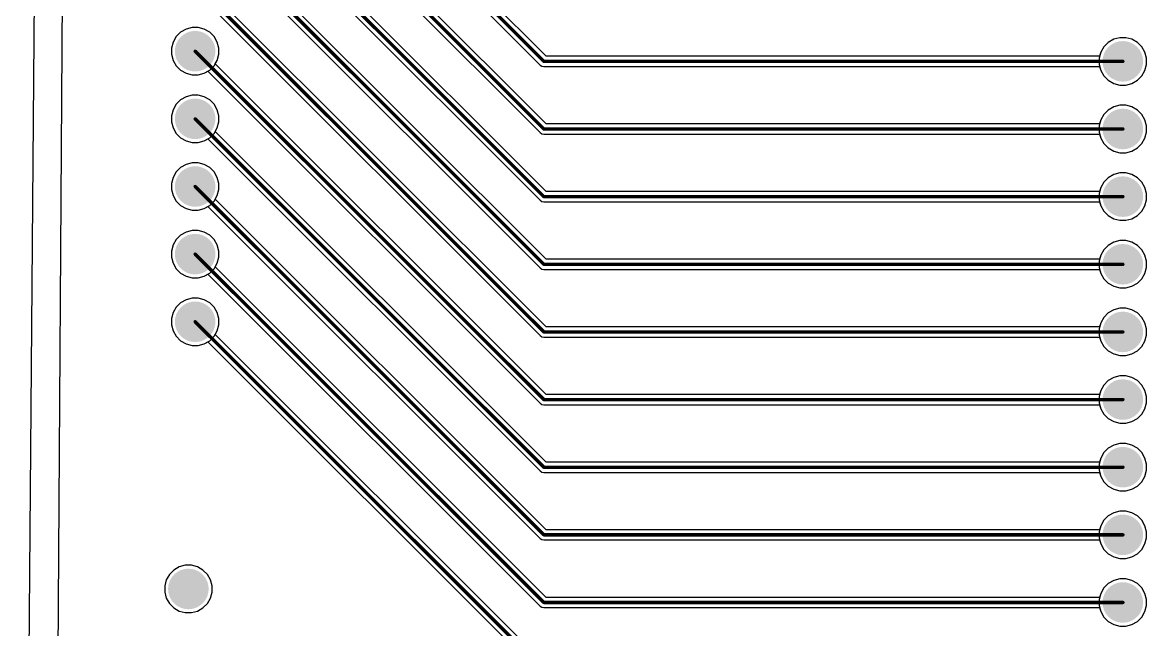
# Model space of a CAD drawing. Header units: inches. Extents: x 1.4 to 5.1, y 1.5 to 4.59.
# Drawn here: x 1.4 to 3.06, y 2.735 to 3.633 of the extents above; entities that cross this region are included whole.
import ezdxf

# ---------------------------------------------------------------- set-up
doc = ezdxf.new("R2010")
doc.units = ezdxf.units.IN
doc.header["$MEASUREMENT"] = 0
for name, color, linetype in [('Bottom Layer', 5, 'Continuous'), ('Multi-Layer', 9, 'Continuous'), ('Pad Holes', 156, 'Continuous'), ('Top Layer', 1, 'Continuous')]:
    doc.layers.add(name, color=color, linetype=linetype)

# ---------------------------------------------------------------- blocks, each defined once
blk = doc.blocks.new('USBC___________7')
at = {"layer": 'Bottom Layer'}
h = blk.add_hatch(color=5, dxfattribs=at)
edge = h.paths.add_edge_path()
edge.add_arc((0, 0), 0.03, 0, 360)
h = blk.add_hatch(color=5, dxfattribs=at)
edge = h.paths.add_edge_path()
edge.add_arc((0, -0.1), 0.03, 0, 360)
h = blk.add_hatch(color=5, dxfattribs=at)
edge = h.paths.add_edge_path()
edge.add_arc((0, -0.2), 0.03, 0, 360)
h = blk.add_hatch(color=5, dxfattribs=at)
edge = h.paths.add_edge_path()
edge.add_arc((0, -0.3), 0.03, 0, 360)
h = blk.add_hatch(color=5, dxfattribs=at)
edge = h.paths.add_edge_path()
edge.add_arc((0, -0.4), 0.03, 0, 360)
h = blk.add_hatch(color=5, dxfattribs=at)
edge = h.paths.add_edge_path()
edge.add_arc((0, -0.5), 0.03, 0, 360)
h = blk.add_hatch(color=5, dxfattribs=at)
edge = h.paths.add_edge_path()
edge.add_arc((0, -0.6), 0.03, 0, 360)
h = blk.add_hatch(color=5, dxfattribs=at)
edge = h.paths.add_edge_path()
edge.add_arc((0, -0.7), 0.03, 0, 360)
at = {"layer": 'Multi-Layer'}
h = blk.add_hatch(color=9, dxfattribs=at)
edge = h.paths.add_edge_path()
edge.add_arc((0, 0), 0.03, 0, 360)
h = blk.add_hatch(color=9, dxfattribs=at)
edge = h.paths.add_edge_path()
edge.add_arc((0, -0.1), 0.03, 0, 360)
h = blk.add_hatch(color=9, dxfattribs=at)
edge = h.paths.add_edge_path()
edge.add_arc((0, -0.2), 0.03, 0, 360)
h = blk.add_hatch(color=9, dxfattribs=at)
edge = h.paths.add_edge_path()
edge.add_arc((0, -0.3), 0.03, 0, 360)
h = blk.add_hatch(color=9, dxfattribs=at)
edge = h.paths.add_edge_path()
edge.add_arc((0, -0.4), 0.03, 0, 360)
h = blk.add_hatch(color=9, dxfattribs=at)
edge = h.paths.add_edge_path()
edge.add_arc((0, -0.5), 0.03, 0, 360)
h = blk.add_hatch(color=9, dxfattribs=at)
edge = h.paths.add_edge_path()
edge.add_arc((0, -0.6), 0.03, 0, 360)
h = blk.add_hatch(color=9, dxfattribs=at)
edge = h.paths.add_edge_path()
edge.add_arc((0, -0.7), 0.03, 0, 360)
at = {"layer": 'Pad Holes'}
h = blk.add_hatch(color=7, dxfattribs=at)
edge = h.paths.add_edge_path()
edge.add_arc((0, 0), 0.015, 0, 360)
h = blk.add_hatch(color=7, dxfattribs=at)
edge = h.paths.add_edge_path()
edge.add_arc((0, -0.1), 0.015, 0, 360)
h = blk.add_hatch(color=7, dxfattribs=at)
edge = h.paths.add_edge_path()
edge.add_arc((0, -0.2), 0.015, 0, 360)
h = blk.add_hatch(color=7, dxfattribs=at)
edge = h.paths.add_edge_path()
edge.add_arc((0, -0.3), 0.015, 0, 360)
h = blk.add_hatch(color=7, dxfattribs=at)
edge = h.paths.add_edge_path()
edge.add_arc((0, -0.4), 0.015, 0, 360)
h = blk.add_hatch(color=7, dxfattribs=at)
edge = h.paths.add_edge_path()
edge.add_arc((0, -0.5), 0.015, 0, 360)
h = blk.add_hatch(color=7, dxfattribs=at)
edge = h.paths.add_edge_path()
edge.add_arc((0, -0.6), 0.015, 0, 360)
h = blk.add_hatch(color=7, dxfattribs=at)
edge = h.paths.add_edge_path()
edge.add_arc((0, -0.7), 0.015, 0, 360)
at = {"layer": 'Top Layer'}
h = blk.add_hatch(color=1, dxfattribs=at)
edge = h.paths.add_edge_path()
edge.add_arc((0, 0), 0.03, 0, 360)
h = blk.add_hatch(color=1, dxfattribs=at)
edge = h.paths.add_edge_path()
edge.add_arc((0, -0.1), 0.03, 0, 360)
h = blk.add_hatch(color=1, dxfattribs=at)
edge = h.paths.add_edge_path()
edge.add_arc((0, -0.2), 0.03, 0, 360)
h = blk.add_hatch(color=1, dxfattribs=at)
edge = h.paths.add_edge_path()
edge.add_arc((0, -0.3), 0.03, 0, 360)
h = blk.add_hatch(color=1, dxfattribs=at)
edge = h.paths.add_edge_path()
edge.add_arc((0, -0.4), 0.03, 0, 360)
h = blk.add_hatch(color=1, dxfattribs=at)
edge = h.paths.add_edge_path()
edge.add_arc((0, -0.5), 0.03, 0, 360)
h = blk.add_hatch(color=1, dxfattribs=at)
edge = h.paths.add_edge_path()
edge.add_arc((0, -0.6), 0.03, 0, 360)
h = blk.add_hatch(color=1, dxfattribs=at)
edge = h.paths.add_edge_path()
edge.add_arc((0, -0.7), 0.03, 0, 360)
blk = doc.blocks.new('L____B________9')
at = {"layer": 'Bottom Layer'}
h = blk.add_hatch(color=5, dxfattribs=at)
edge = h.paths.add_edge_path()
edge.add_arc((0, 0), 0.03, 0, 360)
h = blk.add_hatch(color=5, dxfattribs=at)
edge = h.paths.add_edge_path()
edge.add_arc((0, -0.1), 0.03, 0, 360)
h = blk.add_hatch(color=5, dxfattribs=at)
edge = h.paths.add_edge_path()
edge.add_arc((0, -0.2), 0.03, 0, 360)
h = blk.add_hatch(color=5, dxfattribs=at)
edge = h.paths.add_edge_path()
edge.add_arc((0, -0.3), 0.03, 0, 360)
h = blk.add_hatch(color=5, dxfattribs=at)
edge = h.paths.add_edge_path()
edge.add_arc((0, -0.4), 0.03, 0, 360)
h = blk.add_hatch(color=5, dxfattribs=at)
edge = h.paths.add_edge_path()
edge.add_arc((0, -0.5), 0.03, 0, 360)
h = blk.add_hatch(color=5, dxfattribs=at)
edge = h.paths.add_edge_path()
edge.add_arc((0, -0.6), 0.03, 0, 360)
h = blk.add_hatch(color=5, dxfattribs=at)
edge = h.paths.add_edge_path()
edge.add_arc((0, -0.7), 0.03, 0, 360)
h = blk.add_hatch(color=5, dxfattribs=at)
edge = h.paths.add_edge_path()
edge.add_arc((0, -0.8), 0.03, 0, 360)
h = blk.add_hatch(color=5, dxfattribs=at)
edge = h.paths.add_edge_path()
edge.add_arc((0, -0.9), 0.03, 0, 360)
h = blk.add_hatch(color=5, dxfattribs=at)
edge = h.paths.add_edge_path()
edge.add_arc((0, -1), 0.03, 0, 360)
h = blk.add_hatch(color=5, dxfattribs=at)
edge = h.paths.add_edge_path()
edge.add_arc((0, -1.1), 0.03, 0, 360)
h = blk.add_hatch(color=5, dxfattribs=at)
edge = h.paths.add_edge_path()
edge.add_arc((0, -1.2), 0.03, 0, 360)
at = {"layer": 'Multi-Layer'}
h = blk.add_hatch(color=9, dxfattribs=at)
edge = h.paths.add_edge_path()
edge.add_arc((0, 0), 0.03, 0, 360)
h = blk.add_hatch(color=9, dxfattribs=at)
edge = h.paths.add_edge_path()
edge.add_arc((0, -0.1), 0.03, 0, 360)
h = blk.add_hatch(color=9, dxfattribs=at)
edge = h.paths.add_edge_path()
edge.add_arc((0, -0.2), 0.03, 0, 360)
h = blk.add_hatch(color=9, dxfattribs=at)
edge = h.paths.add_edge_path()
edge.add_arc((0, -0.3), 0.03, 0, 360)
h = blk.add_hatch(color=9, dxfattribs=at)
edge = h.paths.add_edge_path()
edge.add_arc((0, -0.4), 0.03, 0, 360)
h = blk.add_hatch(color=9, dxfattribs=at)
edge = h.paths.add_edge_path()
edge.add_arc((0, -0.5), 0.03, 0, 360)
h = blk.add_hatch(color=9, dxfattribs=at)
edge = h.paths.add_edge_path()
edge.add_arc((0, -0.6), 0.03, 0, 360)
h = blk.add_hatch(color=9, dxfattribs=at)
edge = h.paths.add_edge_path()
edge.add_arc((0, -0.7), 0.03, 0, 360)
h = blk.add_hatch(color=9, dxfattribs=at)
edge = h.paths.add_edge_path()
edge.add_arc((0, -0.8), 0.03, 0, 360)
h = blk.add_hatch(color=9, dxfattribs=at)
edge = h.paths.add_edge_path()
edge.add_arc((0, -0.9), 0.03, 0, 360)
h = blk.add_hatch(color=9, dxfattribs=at)
edge = h.paths.add_edge_path()
edge.add_arc((0, -1), 0.03, 0, 360)
h = blk.add_hatch(color=9, dxfattribs=at)
edge = h.paths.add_edge_path()
edge.add_arc((0, -1.1), 0.03, 0, 360)
h = blk.add_hatch(color=9, dxfattribs=at)
edge = h.paths.add_edge_path()
edge.add_arc((0, -1.2), 0.03, 0, 360)
at = {"layer": 'Pad Holes'}
h = blk.add_hatch(color=7, dxfattribs=at)
edge = h.paths.add_edge_path()
edge.add_arc((0, 0), 0.015, 0, 360)
h = blk.add_hatch(color=7, dxfattribs=at)
edge = h.paths.add_edge_path()
edge.add_arc((0, -0.1), 0.015, 0, 360)
h = blk.add_hatch(color=7, dxfattribs=at)
edge = h.paths.add_edge_path()
edge.add_arc((0, -0.2), 0.015, 0, 360)
h = blk.add_hatch(color=7, dxfattribs=at)
edge = h.paths.add_edge_path()
edge.add_arc((0, -0.3), 0.015, 0, 360)
h = blk.add_hatch(color=7, dxfattribs=at)
edge = h.paths.add_edge_path()
edge.add_arc((0, -0.4), 0.015, 0, 360)
h = blk.add_hatch(color=7, dxfattribs=at)
edge = h.paths.add_edge_path()
edge.add_arc((0, -0.5), 0.015, 0, 360)
h = blk.add_hatch(color=7, dxfattribs=at)
edge = h.paths.add_edge_path()
edge.add_arc((0, -0.6), 0.015, 0, 360)
h = blk.add_hatch(color=7, dxfattribs=at)
edge = h.paths.add_edge_path()
edge.add_arc((0, -0.7), 0.015, 0, 360)
h = blk.add_hatch(color=7, dxfattribs=at)
edge = h.paths.add_edge_path()
edge.add_arc((0, -0.8), 0.015, 0, 360)
h = blk.add_hatch(color=7, dxfattribs=at)
edge = h.paths.add_edge_path()
edge.add_arc((0, -0.9), 0.015, 0, 360)
h = blk.add_hatch(color=7, dxfattribs=at)
edge = h.paths.add_edge_path()
edge.add_arc((0, -1), 0.015, 0, 360)
h = blk.add_hatch(color=7, dxfattribs=at)
edge = h.paths.add_edge_path()
edge.add_arc((0, -1.1), 0.015, 0, 360)
h = blk.add_hatch(color=7, dxfattribs=at)
edge = h.paths.add_edge_path()
edge.add_arc((0, -1.2), 0.015, 0, 360)
at = {"layer": 'Top Layer'}
h = blk.add_hatch(color=1, dxfattribs=at)
edge = h.paths.add_edge_path()
edge.add_arc((0, 0), 0.03, 0, 360)
h = blk.add_hatch(color=1, dxfattribs=at)
edge = h.paths.add_edge_path()
edge.add_arc((0, -0.1), 0.03, 0, 360)
h = blk.add_hatch(color=1, dxfattribs=at)
edge = h.paths.add_edge_path()
edge.add_arc((0, -0.2), 0.03, 0, 360)
h = blk.add_hatch(color=1, dxfattribs=at)
edge = h.paths.add_edge_path()
edge.add_arc((0, -0.3), 0.03, 0, 360)
h = blk.add_hatch(color=1, dxfattribs=at)
edge = h.paths.add_edge_path()
edge.add_arc((0, -0.4), 0.03, 0, 360)
h = blk.add_hatch(color=1, dxfattribs=at)
edge = h.paths.add_edge_path()
edge.add_arc((0, -0.5), 0.03, 0, 360)
h = blk.add_hatch(color=1, dxfattribs=at)
edge = h.paths.add_edge_path()
edge.add_arc((0, -0.6), 0.03, 0, 360)
h = blk.add_hatch(color=1, dxfattribs=at)
edge = h.paths.add_edge_path()
edge.add_arc((0, -0.7), 0.03, 0, 360)
h = blk.add_hatch(color=1, dxfattribs=at)
edge = h.paths.add_edge_path()
edge.add_arc((0, -0.8), 0.03, 0, 360)
h = blk.add_hatch(color=1, dxfattribs=at)
edge = h.paths.add_edge_path()
edge.add_arc((0, -0.9), 0.03, 0, 360)
h = blk.add_hatch(color=1, dxfattribs=at)
edge = h.paths.add_edge_path()
edge.add_arc((0, -1), 0.03, 0, 360)
h = blk.add_hatch(color=1, dxfattribs=at)
edge = h.paths.add_edge_path()
edge.add_arc((0, -1.1), 0.03, 0, 360)
h = blk.add_hatch(color=1, dxfattribs=at)
edge = h.paths.add_edge_path()
edge.add_arc((0, -1.2), 0.03, 0, 360)
blk = doc.blocks.new('ESP32_10')
at = {"layer": 'Bottom Layer'}
h = blk.add_hatch(color=5, dxfattribs=at)
edge = h.paths.add_edge_path()
edge.add_arc((-0.9, -0.4), 0.03, 0, 360)
h = blk.add_hatch(color=5, dxfattribs=at)
edge = h.paths.add_edge_path()
edge.add_arc((-0.9, -0.5), 0.03, 0, 360)
h = blk.add_hatch(color=5, dxfattribs=at)
edge = h.paths.add_edge_path()
edge.add_arc((-0.9, -0.6), 0.03, 0, 360)
h = blk.add_hatch(color=5, dxfattribs=at)
edge = h.paths.add_edge_path()
edge.add_arc((-0.9, -0.7), 0.03, 0, 360)
h = blk.add_hatch(color=5, dxfattribs=at)
edge = h.paths.add_edge_path()
edge.add_arc((-0.9, -0.8), 0.03, 0, 360)
h = blk.add_hatch(color=5, dxfattribs=at)
edge = h.paths.add_edge_path()
edge.add_arc((-0.9, -0.9), 0.03, 0, 360)
h = blk.add_hatch(color=5, dxfattribs=at)
edge = h.paths.add_edge_path()
edge.add_arc((-0.9, -1), 0.03, 0, 360)
h = blk.add_hatch(color=5, dxfattribs=at)
edge = h.paths.add_edge_path()
edge.add_arc((-0.9, -1.1), 0.03, 0, 360)
h = blk.add_hatch(color=5, dxfattribs=at)
edge = h.paths.add_edge_path()
edge.add_arc((-0.9, -1.2), 0.03, 0, 360)
at = {"layer": 'Multi-Layer'}
h = blk.add_hatch(color=9, dxfattribs=at)
edge = h.paths.add_edge_path()
edge.add_arc((-0.9, -0.4), 0.03, 0, 360)
h = blk.add_hatch(color=9, dxfattribs=at)
edge = h.paths.add_edge_path()
edge.add_arc((-0.9, -0.5), 0.03, 0, 360)
h = blk.add_hatch(color=9, dxfattribs=at)
edge = h.paths.add_edge_path()
edge.add_arc((-0.9, -0.6), 0.03, 0, 360)
h = blk.add_hatch(color=9, dxfattribs=at)
edge = h.paths.add_edge_path()
edge.add_arc((-0.9, -0.7), 0.03, 0, 360)
h = blk.add_hatch(color=9, dxfattribs=at)
edge = h.paths.add_edge_path()
edge.add_arc((-0.9, -0.8), 0.03, 0, 360)
h = blk.add_hatch(color=9, dxfattribs=at)
edge = h.paths.add_edge_path()
edge.add_arc((-0.9, -0.9), 0.03, 0, 360)
h = blk.add_hatch(color=9, dxfattribs=at)
edge = h.paths.add_edge_path()
edge.add_arc((-0.9, -1), 0.03, 0, 360)
h = blk.add_hatch(color=9, dxfattribs=at)
edge = h.paths.add_edge_path()
edge.add_arc((-0.9, -1.1), 0.03, 0, 360)
h = blk.add_hatch(color=9, dxfattribs=at)
edge = h.paths.add_edge_path()
edge.add_arc((-0.9, -1.2), 0.03, 0, 360)
at = {"layer": 'Pad Holes'}
h = blk.add_hatch(color=7, dxfattribs=at)
edge = h.paths.add_edge_path()
edge.add_arc((-0.9, -0.4), 0.015, 0, 360)
h = blk.add_hatch(color=7, dxfattribs=at)
edge = h.paths.add_edge_path()
edge.add_arc((-0.9, -0.5), 0.015, 0, 360)
h = blk.add_hatch(color=7, dxfattribs=at)
edge = h.paths.add_edge_path()
edge.add_arc((-0.9, -0.6), 0.015, 0, 360)
h = blk.add_hatch(color=7, dxfattribs=at)
edge = h.paths.add_edge_path()
edge.add_arc((-0.9, -0.7), 0.015, 0, 360)
h = blk.add_hatch(color=7, dxfattribs=at)
edge = h.paths.add_edge_path()
edge.add_arc((-0.9, -0.8), 0.015, 0, 360)
h = blk.add_hatch(color=7, dxfattribs=at)
edge = h.paths.add_edge_path()
edge.add_arc((-0.9, -0.9), 0.015, 0, 360)
h = blk.add_hatch(color=7, dxfattribs=at)
edge = h.paths.add_edge_path()
edge.add_arc((-0.9, -1), 0.015, 0, 360)
h = blk.add_hatch(color=7, dxfattribs=at)
edge = h.paths.add_edge_path()
edge.add_arc((-0.9, -1.1), 0.015, 0, 360)
h = blk.add_hatch(color=7, dxfattribs=at)
edge = h.paths.add_edge_path()
edge.add_arc((-0.9, -1.2), 0.015, 0, 360)
at = {"layer": 'Top Layer'}
h = blk.add_hatch(color=1, dxfattribs=at)
edge = h.paths.add_edge_path()
edge.add_arc((-0.9, -0.4), 0.03, 0, 360)
h = blk.add_hatch(color=1, dxfattribs=at)
edge = h.paths.add_edge_path()
edge.add_arc((-0.9, -0.5), 0.03, 0, 360)
h = blk.add_hatch(color=1, dxfattribs=at)
edge = h.paths.add_edge_path()
edge.add_arc((-0.9, -0.6), 0.03, 0, 360)
h = blk.add_hatch(color=1, dxfattribs=at)
edge = h.paths.add_edge_path()
edge.add_arc((-0.9, -0.7), 0.03, 0, 360)
h = blk.add_hatch(color=1, dxfattribs=at)
edge = h.paths.add_edge_path()
edge.add_arc((-0.9, -0.8), 0.03, 0, 360)
h = blk.add_hatch(color=1, dxfattribs=at)
edge = h.paths.add_edge_path()
edge.add_arc((-0.9, -0.9), 0.03, 0, 360)
h = blk.add_hatch(color=1, dxfattribs=at)
edge = h.paths.add_edge_path()
edge.add_arc((-0.9, -1), 0.03, 0, 360)
h = blk.add_hatch(color=1, dxfattribs=at)
edge = h.paths.add_edge_path()
edge.add_arc((-0.9, -1.1), 0.03, 0, 360)
h = blk.add_hatch(color=1, dxfattribs=at)
edge = h.paths.add_edge_path()
edge.add_arc((-0.9, -1.2), 0.03, 0, 360)

msp = doc.modelspace()

# ---------------------------------------------------------------- linework, layer by layer
at = {"layer": 'Bottom Layer'}
for p, q in [((1.4, 1.505), (1.425, 4.59)), ((1.6415, 3.6226), (1.6335, 3.618)), ((1.6504, 3.625), (1.6415, 3.6226)), ((1.6596, 3.625), (1.6504, 3.625)), ((1.6685, 3.6226), (1.6596, 3.625)), ((1.6765, 3.618), (1.6685, 3.6226)), ((1.6224, 3.6035), (1.62, 3.5946)), ((1.627, 3.6115), (1.6224, 3.6035)), ((1.6335, 3.618), (1.627, 3.6115)), ((1.683, 3.6115), (1.6765, 3.618)), ((1.6876, 3.6035), (1.683, 3.6115)), ((1.69, 3.5946), (1.6876, 3.6035)), ((3.0035, 3.603), (2.997, 3.5965)), ((3.0115, 3.6076), (3.0035, 3.603)), ((3.0204, 3.61), (3.0115, 3.6076)), ((3.0296, 3.61), (3.0204, 3.61)), ((3.0385, 3.6076), (3.0296, 3.61)), ((3.0465, 3.603), (3.0385, 3.6076)), ((3.053, 3.5965), (3.0465, 3.603)), ((1.62, 3.5946), (1.62, 3.5854)), ((1.69, 3.5854), (1.69, 3.5946)), ((2.9924, 3.5885), (2.99, 3.5796)), ((2.997, 3.5965), (2.9924, 3.5885)), ((3.0576, 3.5885), (3.053, 3.5965)), ((3.06, 3.5796), (3.0576, 3.5885)), ((1.62, 3.5854), (1.6224, 3.5765)), ((1.6224, 3.5765), (1.627, 3.5685)), ((1.683, 3.5685), (1.6876, 3.5765)), ((1.6876, 3.5765), (1.69, 3.5854)), ((2.99, 3.5796), (2.99, 3.5704)), ((2.99, 3.5704), (2.9924, 3.5615)), ((3.0576, 3.5615), (3.06, 3.5704)), ((3.06, 3.5704), (3.06, 3.5796)), ((1.627, 3.5685), (1.6335, 3.562)), ((1.6335, 3.562), (1.6415, 3.5574)), ((1.6415, 3.5574), (1.6504, 3.555)), ((1.6504, 3.555), (1.6596, 3.555)), ((1.6596, 3.555), (1.6685, 3.5574)), ((1.6685, 3.5574), (1.6765, 3.562)), ((1.6765, 3.562), (1.683, 3.5685)), ((2.9924, 3.5615), (2.997, 3.5535)), ((2.997, 3.5535), (3.0035, 3.547)), ((3.0465, 3.547), (3.053, 3.5535)), ((3.053, 3.5535), (3.0576, 3.5615)), ((3.0035, 3.547), (3.0115, 3.5424)), ((3.0115, 3.5424), (3.0204, 3.54)), ((3.0204, 3.54), (3.0296, 3.54)), ((3.0296, 3.54), (3.0385, 3.5424)), ((3.0385, 3.5424), (3.0465, 3.547)), ((1.6415, 3.5226), (1.6335, 3.518)), ((1.6504, 3.525), (1.6415, 3.5226)), ((1.6596, 3.525), (1.6504, 3.525)), ((1.6685, 3.5226), (1.6596, 3.525)), ((1.6765, 3.518), (1.6685, 3.5226)), ((1.6224, 3.5035), (1.62, 3.4946)), ((1.627, 3.5115), (1.6224, 3.5035)), ((1.6335, 3.518), (1.627, 3.5115)), ((1.683, 3.5115), (1.6765, 3.518)), ((1.6876, 3.5035), (1.683, 3.5115)), ((1.69, 3.4946), (1.6876, 3.5035)), ((3.0035, 3.503), (2.997, 3.4965)), ((3.0115, 3.5076), (3.0035, 3.503)), ((3.0204, 3.51), (3.0115, 3.5076)), ((3.0296, 3.51), (3.0204, 3.51)), ((3.0385, 3.5076), (3.0296, 3.51)), ((3.0465, 3.503), (3.0385, 3.5076)), ((3.053, 3.4965), (3.0465, 3.503)), ((1.62, 3.4946), (1.62, 3.4854)), ((1.69, 3.4854), (1.69, 3.4946)), ((2.9924, 3.4885), (2.99, 3.4796)), ((2.997, 3.4965), (2.9924, 3.4885)), ((3.0576, 3.4885), (3.053, 3.4965)), ((3.06, 3.4796), (3.0576, 3.4885)), ((1.62, 3.4854), (1.6224, 3.4765)), ((1.6224, 3.4765), (1.627, 3.4685)), ((1.683, 3.4685), (1.6876, 3.4765)), ((1.6876, 3.4765), (1.69, 3.4854)), ((2.99, 3.4796), (2.99, 3.4704)), ((2.99, 3.4704), (2.9924, 3.4615)), ((3.0576, 3.4615), (3.06, 3.4704)), ((3.06, 3.4704), (3.06, 3.4796)), ((1.627, 3.4685), (1.6335, 3.462)), ((1.6335, 3.462), (1.6415, 3.4574)), ((1.6415, 3.4574), (1.6504, 3.455)), ((1.6504, 3.455), (1.6596, 3.455)), ((1.6596, 3.455), (1.6685, 3.4574)), ((1.6685, 3.4574), (1.6765, 3.462)), ((1.6765, 3.462), (1.683, 3.4685)), ((2.9924, 3.4615), (2.997, 3.4535)), ((2.997, 3.4535), (3.0035, 3.447)), ((3.0465, 3.447), (3.053, 3.4535)), ((3.053, 3.4535), (3.0576, 3.4615)), ((3.0035, 3.447), (3.0115, 3.4424)), ((3.0115, 3.4424), (3.0204, 3.44)), ((3.0204, 3.44), (3.0296, 3.44)), ((3.0296, 3.44), (3.0385, 3.4424)), ((3.0385, 3.4424), (3.0465, 3.447)), ((1.6415, 3.4226), (1.6335, 3.418)), ((1.6504, 3.425), (1.6415, 3.4226)), ((1.6596, 3.425), (1.6504, 3.425)), ((1.6685, 3.4226), (1.6596, 3.425)), ((1.6765, 3.418), (1.6685, 3.4226)), ((1.6224, 3.4035), (1.62, 3.3946)), ((1.627, 3.4115), (1.6224, 3.4035)), ((1.6335, 3.418), (1.627, 3.4115)), ((1.683, 3.4115), (1.6765, 3.418)), ((1.6876, 3.4035), (1.683, 3.4115)), ((1.69, 3.3946), (1.6876, 3.4035)), ((3.0035, 3.403), (2.997, 3.3965)), ((3.0115, 3.4076), (3.0035, 3.403)), ((3.0204, 3.41), (3.0115, 3.4076)), ((3.0296, 3.41), (3.0204, 3.41)), ((3.0385, 3.4076), (3.0296, 3.41)), ((3.0465, 3.403), (3.0385, 3.4076)), ((3.053, 3.3965), (3.0465, 3.403)), ((1.62, 3.3946), (1.62, 3.3854)), ((1.69, 3.3854), (1.69, 3.3946)), ((2.9924, 3.3885), (2.99, 3.3796)), ((2.997, 3.3965), (2.9924, 3.3885)), ((3.0576, 3.3885), (3.053, 3.3965)), ((3.06, 3.3796), (3.0576, 3.3885)), ((1.62, 3.3854), (1.6224, 3.3765)), ((1.6224, 3.3765), (1.627, 3.3685)), ((1.683, 3.3685), (1.6876, 3.3765)), ((1.6876, 3.3765), (1.69, 3.3854)), ((2.99, 3.3796), (2.99, 3.3704)), ((2.99, 3.3704), (2.9924, 3.3615)), ((3.0576, 3.3615), (3.06, 3.3704)), ((3.06, 3.3704), (3.06, 3.3796)), ((1.627, 3.3685), (1.6335, 3.362)), ((1.6335, 3.362), (1.6415, 3.3574)), ((1.6415, 3.3574), (1.6504, 3.355)), ((1.6504, 3.355), (1.6596, 3.355)), ((1.6596, 3.355), (1.6685, 3.3574)), ((1.6685, 3.3574), (1.6765, 3.362)), ((1.6765, 3.362), (1.683, 3.3685)), ((2.9924, 3.3615), (2.997, 3.3535)), ((2.997, 3.3535), (3.0035, 3.347)), ((3.0465, 3.347), (3.053, 3.3535)), ((3.053, 3.3535), (3.0576, 3.3615)), ((3.0035, 3.347), (3.0115, 3.3424)), ((3.0115, 3.3424), (3.0204, 3.34)), ((3.0204, 3.34), (3.0296, 3.34)), ((3.0296, 3.34), (3.0385, 3.3424)), ((3.0385, 3.3424), (3.0465, 3.347)), ((1.6415, 3.3226), (1.6335, 3.318)), ((1.6504, 3.325), (1.6415, 3.3226)), ((1.6596, 3.325), (1.6504, 3.325)), ((1.6685, 3.3226), (1.6596, 3.325)), ((1.6765, 3.318), (1.6685, 3.3226)), ((1.6224, 3.3035), (1.62, 3.2946)), ((1.627, 3.3115), (1.6224, 3.3035)), ((1.6335, 3.318), (1.627, 3.3115)), ((1.683, 3.3115), (1.6765, 3.318)), ((1.6876, 3.3035), (1.683, 3.3115)), ((1.69, 3.2946), (1.6876, 3.3035)), ((3.0115, 3.3076), (3.0035, 3.303)), ((3.0204, 3.31), (3.0115, 3.3076)), ((3.0296, 3.31), (3.0204, 3.31)), ((3.0385, 3.3076), (3.0296, 3.31)), ((3.0465, 3.303), (3.0385, 3.3076)), ((1.62, 3.2946), (1.62, 3.2854)), ((1.69, 3.2854), (1.69, 3.2946)), ((2.9924, 3.2885), (2.99, 3.2796)), ((2.997, 3.2965), (2.9924, 3.2885)), ((3.0035, 3.303), (2.997, 3.2965)), ((3.053, 3.2965), (3.0465, 3.303)), ((3.0576, 3.2885), (3.053, 3.2965)), ((3.06, 3.2796), (3.0576, 3.2885)), ((1.62, 3.2854), (1.6224, 3.2765)), ((1.6224, 3.2765), (1.627, 3.2685)), ((1.683, 3.2685), (1.6876, 3.2765)), ((1.6876, 3.2765), (1.69, 3.2854)), ((2.99, 3.2796), (2.99, 3.2704)), ((2.99, 3.2704), (2.9924, 3.2615)), ((3.0576, 3.2615), (3.06, 3.2704)), ((3.06, 3.2704), (3.06, 3.2796)), ((1.627, 3.2685), (1.6335, 3.262)), ((1.6335, 3.262), (1.6415, 3.2574)), ((1.6415, 3.2574), (1.6504, 3.255)), ((1.6504, 3.255), (1.6596, 3.255)), ((1.6596, 3.255), (1.6685, 3.2574)), ((1.6685, 3.2574), (1.6765, 3.262)), ((1.6765, 3.262), (1.683, 3.2685)), ((2.9924, 3.2615), (2.997, 3.2535)), ((3.053, 3.2535), (3.0576, 3.2615)), ((2.997, 3.2535), (3.0035, 3.247)), ((3.0035, 3.247), (3.0115, 3.2424)), ((3.0115, 3.2424), (3.0204, 3.24)), ((3.0204, 3.24), (3.0296, 3.24)), ((3.0296, 3.24), (3.0385, 3.2424)), ((3.0385, 3.2424), (3.0465, 3.247)), ((3.0465, 3.247), (3.053, 3.2535)), ((1.6415, 3.2226), (1.6335, 3.218)), ((1.6504, 3.225), (1.6415, 3.2226)), ((1.6596, 3.225), (1.6504, 3.225)), ((1.6685, 3.2226), (1.6596, 3.225)), ((1.6765, 3.218), (1.6685, 3.2226)), ((1.627, 3.2115), (1.6224, 3.2035)), ((1.6335, 3.218), (1.627, 3.2115)), ((1.683, 3.2115), (1.6765, 3.218)), ((1.6876, 3.2035), (1.683, 3.2115)), ((3.0115, 3.2076), (3.0035, 3.203)), ((3.0204, 3.21), (3.0115, 3.2076)), ((3.0296, 3.21), (3.0204, 3.21)), ((3.0385, 3.2076), (3.0296, 3.21)), ((3.0465, 3.203), (3.0385, 3.2076)), ((1.6224, 3.2035), (1.62, 3.1946)), ((1.62, 3.1946), (1.62, 3.1854)), ((1.69, 3.1946), (1.6876, 3.2035)), ((1.69, 3.1854), (1.69, 3.1946)), ((2.9924, 3.1885), (2.99, 3.1796)), ((2.997, 3.1965), (2.9924, 3.1885)), ((3.0035, 3.203), (2.997, 3.1965)), ((3.053, 3.1965), (3.0465, 3.203)), ((3.0576, 3.1885), (3.053, 3.1965)), ((3.06, 3.1796), (3.0576, 3.1885)), ((1.62, 3.1854), (1.6224, 3.1765)), ((1.6224, 3.1765), (1.627, 3.1685)), ((1.683, 3.1685), (1.6876, 3.1765)), ((1.6876, 3.1765), (1.69, 3.1854)), ((2.99, 3.1796), (2.99, 3.1704)), ((3.06, 3.1704), (3.06, 3.1796)), ((1.627, 3.1685), (1.6335, 3.162)), ((1.6335, 3.162), (1.6415, 3.1574)), ((1.6415, 3.1574), (1.6504, 3.155)), ((1.6504, 3.155), (1.6596, 3.155)), ((1.6596, 3.155), (1.6685, 3.1574)), ((1.6685, 3.1574), (1.6765, 3.162)), ((1.6765, 3.162), (1.683, 3.1685)), ((2.99, 3.1704), (2.9924, 3.1615)), ((2.9924, 3.1615), (2.997, 3.1535)), ((3.053, 3.1535), (3.0576, 3.1615)), ((3.0576, 3.1615), (3.06, 3.1704)), ((2.997, 3.1535), (3.0035, 3.147)), ((3.0035, 3.147), (3.0115, 3.1424)), ((3.0115, 3.1424), (3.0204, 3.14)), ((3.0204, 3.14), (3.0296, 3.14)), ((3.0296, 3.14), (3.0385, 3.1424)), ((3.0385, 3.1424), (3.0465, 3.147)), ((3.0465, 3.147), (3.053, 3.1535)), ((3.0115, 3.1076), (3.0035, 3.103)), ((3.0204, 3.11), (3.0115, 3.1076)), ((3.0296, 3.11), (3.0204, 3.11)), ((3.0385, 3.1076), (3.0296, 3.11)), ((3.0465, 3.103), (3.0385, 3.1076)), ((2.9924, 3.0885), (2.99, 3.0796)), ((2.997, 3.0965), (2.9924, 3.0885)), ((3.0035, 3.103), (2.997, 3.0965)), ((3.053, 3.0965), (3.0465, 3.103)), ((3.0576, 3.0885), (3.053, 3.0965)), ((3.06, 3.0796), (3.0576, 3.0885)), ((2.99, 3.0796), (2.99, 3.0704)), ((3.06, 3.0704), (3.06, 3.0796)), ((2.99, 3.0704), (2.9924, 3.0615)), ((2.9924, 3.0615), (2.997, 3.0535)), ((3.053, 3.0535), (3.0576, 3.0615)), ((3.0576, 3.0615), (3.06, 3.0704)), ((2.997, 3.0535), (3.0035, 3.047)), ((3.0035, 3.047), (3.0115, 3.0424)), ((3.0115, 3.0424), (3.0204, 3.04)), ((3.0204, 3.04), (3.0296, 3.04)), ((3.0296, 3.04), (3.0385, 3.0424)), ((3.0385, 3.0424), (3.0465, 3.047)), ((3.0465, 3.047), (3.053, 3.0535)), ((3.0115, 3.0076), (3.0035, 3.003)), ((3.0204, 3.01), (3.0115, 3.0076)), ((3.0296, 3.01), (3.0204, 3.01)), ((3.0385, 3.0076), (3.0296, 3.01)), ((3.0465, 3.003), (3.0385, 3.0076)), ((2.9924, 2.9885), (2.99, 2.9796)), ((2.997, 2.9965), (2.9924, 2.9885)), ((3.0035, 3.003), (2.997, 2.9965)), ((3.053, 2.9965), (3.0465, 3.003)), ((3.0576, 2.9885), (3.053, 2.9965)), ((3.06, 2.9796), (3.0576, 2.9885)), ((2.99, 2.9796), (2.99, 2.9704)), ((3.06, 2.9704), (3.06, 2.9796)), ((2.99, 2.9704), (2.9924, 2.9615)), ((2.9924, 2.9615), (2.997, 2.9535)), ((3.053, 2.9535), (3.0576, 2.9615)), ((3.0576, 2.9615), (3.06, 2.9704)), ((2.997, 2.9535), (3.0035, 2.947)), ((3.0035, 2.947), (3.0115, 2.9424)), ((3.0115, 2.9424), (3.0204, 2.94)), ((3.0204, 2.94), (3.0296, 2.94)), ((3.0296, 2.94), (3.0385, 2.9424)), ((3.0385, 2.9424), (3.0465, 2.947)), ((3.0465, 2.947), (3.053, 2.9535)), ((3.0115, 2.9076), (3.0035, 2.903)), ((3.0204, 2.91), (3.0115, 2.9076)), ((3.0296, 2.91), (3.0204, 2.91)), ((3.0385, 2.9076), (3.0296, 2.91)), ((3.0465, 2.903), (3.0385, 2.9076)), ((2.9924, 2.8885), (2.99, 2.8796)), ((2.997, 2.8965), (2.9924, 2.8885)), ((3.0035, 2.903), (2.997, 2.8965)), ((3.053, 2.8965), (3.0465, 2.903)), ((3.0576, 2.8885), (3.053, 2.8965)), ((3.06, 2.8796), (3.0576, 2.8885)), ((2.99, 2.8796), (2.99, 2.8704)), ((3.06, 2.8704), (3.06, 2.8796)), ((2.99, 2.8704), (2.9924, 2.8615)), ((2.9924, 2.8615), (2.997, 2.8535)), ((3.053, 2.8535), (3.0576, 2.8615)), ((3.0576, 2.8615), (3.06, 2.8704)), ((2.997, 2.8535), (3.0035, 2.847)), ((3.0035, 2.847), (3.0115, 2.8424)), ((3.0115, 2.8424), (3.0204, 2.84)), ((3.0204, 2.84), (3.0296, 2.84)), ((3.0296, 2.84), (3.0385, 2.8424)), ((3.0385, 2.8424), (3.0465, 2.847)), ((3.0465, 2.847), (3.053, 2.8535)), ((1.6235, 2.823), (1.617, 2.8165)), ((1.6315, 2.8276), (1.6235, 2.823)), ((1.6404, 2.83), (1.6315, 2.8276)), ((1.6496, 2.83), (1.6404, 2.83)), ((1.6585, 2.8276), (1.6496, 2.83)), ((1.6665, 2.823), (1.6585, 2.8276)), ((1.673, 2.8165), (1.6665, 2.823)), ((1.6124, 2.8085), (1.61, 2.7996)), ((1.617, 2.8165), (1.6124, 2.8085)), ((1.6776, 2.8085), (1.673, 2.8165)), ((1.68, 2.7996), (1.6776, 2.8085)), ((3.0115, 2.8076), (3.0035, 2.803)), ((3.0204, 2.81), (3.0115, 2.8076)), ((3.0296, 2.81), (3.0204, 2.81)), ((3.0385, 2.8076), (3.0296, 2.81)), ((3.0465, 2.803), (3.0385, 2.8076)), ((1.61, 2.7996), (1.61, 2.7904)), ((1.61, 2.7904), (1.6124, 2.7815)), ((1.6776, 2.7815), (1.68, 2.7904)), ((1.68, 2.7904), (1.68, 2.7996)), ((2.997, 2.7965), (2.9924, 2.7885)), ((3.0035, 2.803), (2.997, 2.7965)), ((3.053, 2.7965), (3.0465, 2.803)), ((3.0576, 2.7885), (3.053, 2.7965)), ((1.6124, 2.7815), (1.617, 2.7735)), ((1.617, 2.7735), (1.6235, 2.767)), ((1.6665, 2.767), (1.673, 2.7735)), ((1.673, 2.7735), (1.6776, 2.7815)), ((2.9924, 2.7885), (2.99, 2.7796)), ((2.99, 2.7796), (2.99, 2.7704)), ((3.06, 2.7796), (3.0576, 2.7885)), ((3.06, 2.7704), (3.06, 2.7796)), ((1.6235, 2.767), (1.6315, 2.7624)), ((1.6315, 2.7624), (1.6404, 2.76)), ((1.6404, 2.76), (1.6496, 2.76)), ((1.6496, 2.76), (1.6585, 2.7624)), ((1.6585, 2.7624), (1.6665, 2.767)), ((2.99, 2.7704), (2.9924, 2.7615)), ((2.9924, 2.7615), (2.997, 2.7535)), ((3.053, 2.7535), (3.0576, 2.7615)), ((3.0576, 2.7615), (3.06, 2.7704)), ((2.997, 2.7535), (3.0035, 2.747)), ((3.0035, 2.747), (3.0115, 2.7424)), ((3.0115, 2.7424), (3.0204, 2.74)), ((3.0204, 2.74), (3.0296, 2.74)), ((3.0296, 2.74), (3.0385, 2.7424)), ((3.0385, 2.7424), (3.0465, 2.747)), ((3.0465, 2.747), (3.053, 2.7535))]:
    msp.add_line(p, q, dxfattribs=at)
at = {"layer": 'Top Layer'}
for p, q in [((1.445, 1.5385), (1.465, 4.555)), ((2.1732, 3.5826), (1.6846, 4.0712)), ((1.6738, 4.0604), (2.1646, 3.5696)), ((2.1732, 3.4826), (1.6846, 3.9712)), ((1.6738, 3.9604), (2.1646, 3.4696)), ((2.1732, 3.3826), (1.6846, 3.8712)), ((1.6738, 3.8604), (2.1646, 3.3696)), ((2.1732, 3.2826), (1.6846, 3.7712)), ((1.6738, 3.7604), (2.1646, 3.2696)), ((2.1732, 3.1826), (1.6846, 3.6712)), ((1.6738, 3.6604), (2.1646, 3.1696)), ((1.6415, 3.6226), (1.6335, 3.618)), ((1.6504, 3.625), (1.6415, 3.6226)), ((1.6596, 3.625), (1.6504, 3.625)), ((1.6685, 3.6226), (1.6596, 3.625)), ((1.6765, 3.618), (1.6685, 3.6226)), ((1.6224, 3.6035), (1.62, 3.5946)), ((1.627, 3.6115), (1.6224, 3.6035)), ((1.6335, 3.618), (1.627, 3.6115)), ((1.683, 3.6115), (1.6765, 3.618)), ((1.6876, 3.6035), (1.683, 3.6115)), ((1.69, 3.5946), (1.6876, 3.6035)), ((3.0035, 3.603), (2.997, 3.5965)), ((3.0115, 3.6076), (3.0035, 3.603)), ((3.0204, 3.61), (3.0115, 3.6076)), ((3.0296, 3.61), (3.0204, 3.61)), ((3.0385, 3.6076), (3.0296, 3.61)), ((3.0465, 3.603), (3.0385, 3.6076)), ((3.053, 3.5965), (3.0465, 3.603)), ((1.62, 3.5946), (1.62, 3.5854)), ((1.69, 3.5854), (1.69, 3.5946)), ((2.9924, 3.5885), (2.9908, 3.5826)), ((2.997, 3.5965), (2.9924, 3.5885)), ((3.0576, 3.5885), (3.053, 3.5965)), ((3.06, 3.5796), (3.0576, 3.5885)), ((1.62, 3.5854), (1.6224, 3.5765)), ((1.6224, 3.5765), (1.627, 3.5685)), ((1.6846, 3.5712), (1.6876, 3.5765)), ((2.1732, 3.0826), (1.6846, 3.5712)), ((1.6876, 3.5765), (1.69, 3.5854)), ((2.1646, 3.5696), (2.1671, 3.5679)), ((2.9908, 3.5826), (2.1732, 3.5826)), ((3.0576, 3.5615), (3.06, 3.5704)), ((3.06, 3.5704), (3.06, 3.5796)), ((1.627, 3.5685), (1.6335, 3.562)), ((1.6335, 3.562), (1.6415, 3.5574)), ((1.6415, 3.5574), (1.6504, 3.555)), ((1.6504, 3.555), (1.6596, 3.555)), ((1.6596, 3.555), (1.6685, 3.5574)), ((1.6685, 3.5574), (1.6738, 3.5604)), ((1.6738, 3.5604), (2.1646, 3.0696)), ((2.1671, 3.5679), (2.17, 3.5674)), ((2.17, 3.5674), (2.9908, 3.5674)), ((2.9908, 3.5674), (2.9924, 3.5615)), ((2.9924, 3.5615), (2.997, 3.5535)), ((2.997, 3.5535), (3.0035, 3.547)), ((3.0465, 3.547), (3.053, 3.5535)), ((3.053, 3.5535), (3.0576, 3.5615)), ((3.0035, 3.547), (3.0115, 3.5424)), ((3.0115, 3.5424), (3.0204, 3.54)), ((3.0204, 3.54), (3.0296, 3.54)), ((3.0296, 3.54), (3.0385, 3.5424)), ((3.0385, 3.5424), (3.0465, 3.547)), ((1.6415, 3.5226), (1.6335, 3.518)), ((1.6504, 3.525), (1.6415, 3.5226)), ((1.6596, 3.525), (1.6504, 3.525)), ((1.6685, 3.5226), (1.6596, 3.525)), ((1.6765, 3.518), (1.6685, 3.5226)), ((1.6224, 3.5035), (1.62, 3.4946)), ((1.627, 3.5115), (1.6224, 3.5035)), ((1.6335, 3.518), (1.627, 3.5115)), ((1.683, 3.5115), (1.6765, 3.518)), ((1.6876, 3.5035), (1.683, 3.5115)), ((1.69, 3.4946), (1.6876, 3.5035)), ((3.0035, 3.503), (2.997, 3.4965)), ((3.0115, 3.5076), (3.0035, 3.503)), ((3.0204, 3.51), (3.0115, 3.5076)), ((3.0296, 3.51), (3.0204, 3.51)), ((3.0385, 3.5076), (3.0296, 3.51)), ((3.0465, 3.503), (3.0385, 3.5076)), ((3.053, 3.4965), (3.0465, 3.503)), ((1.62, 3.4946), (1.62, 3.4854)), ((1.69, 3.4854), (1.69, 3.4946)), ((2.9924, 3.4885), (2.9908, 3.4826)), ((2.997, 3.4965), (2.9924, 3.4885)), ((3.0576, 3.4885), (3.053, 3.4965)), ((3.06, 3.4796), (3.0576, 3.4885)), ((1.62, 3.4854), (1.6224, 3.4765)), ((1.6224, 3.4765), (1.627, 3.4685)), ((1.6846, 3.4712), (1.6876, 3.4765)), ((2.1732, 2.9826), (1.6846, 3.4712)), ((1.6876, 3.4765), (1.69, 3.4854)), ((2.1646, 3.4696), (2.1671, 3.4679)), ((2.9908, 3.4826), (2.1732, 3.4826)), ((3.0576, 3.4615), (3.06, 3.4704)), ((3.06, 3.4704), (3.06, 3.4796)), ((1.627, 3.4685), (1.6335, 3.462)), ((1.6335, 3.462), (1.6415, 3.4574)), ((1.6415, 3.4574), (1.6504, 3.455)), ((1.6504, 3.455), (1.6596, 3.455)), ((1.6596, 3.455), (1.6685, 3.4574)), ((1.6685, 3.4574), (1.6738, 3.4604)), ((1.6738, 3.4604), (2.1646, 2.9696)), ((2.1671, 3.4679), (2.17, 3.4674)), ((2.17, 3.4674), (2.9908, 3.4674)), ((2.9908, 3.4674), (2.9924, 3.4615)), ((2.9924, 3.4615), (2.997, 3.4535)), ((2.997, 3.4535), (3.0035, 3.447)), ((3.0465, 3.447), (3.053, 3.4535)), ((3.053, 3.4535), (3.0576, 3.4615)), ((3.0035, 3.447), (3.0115, 3.4424)), ((3.0115, 3.4424), (3.0204, 3.44)), ((3.0204, 3.44), (3.0296, 3.44)), ((3.0296, 3.44), (3.0385, 3.4424)), ((3.0385, 3.4424), (3.0465, 3.447)), ((1.6415, 3.4226), (1.6335, 3.418)), ((1.6504, 3.425), (1.6415, 3.4226)), ((1.6596, 3.425), (1.6504, 3.425)), ((1.6685, 3.4226), (1.6596, 3.425)), ((1.6765, 3.418), (1.6685, 3.4226)), ((1.6224, 3.4035), (1.62, 3.3946)), ((1.627, 3.4115), (1.6224, 3.4035)), ((1.6335, 3.418), (1.627, 3.4115)), ((1.683, 3.4115), (1.6765, 3.418)), ((1.6876, 3.4035), (1.683, 3.4115)), ((1.69, 3.3946), (1.6876, 3.4035)), ((3.0035, 3.403), (2.997, 3.3965)), ((3.0115, 3.4076), (3.0035, 3.403)), ((3.0204, 3.41), (3.0115, 3.4076)), ((3.0296, 3.41), (3.0204, 3.41)), ((3.0385, 3.4076), (3.0296, 3.41)), ((3.0465, 3.403), (3.0385, 3.4076)), ((3.053, 3.3965), (3.0465, 3.403)), ((1.62, 3.3946), (1.62, 3.3854)), ((1.69, 3.3854), (1.69, 3.3946)), ((2.9924, 3.3885), (2.9908, 3.3826)), ((2.997, 3.3965), (2.9924, 3.3885)), ((3.0576, 3.3885), (3.053, 3.3965)), ((3.06, 3.3796), (3.0576, 3.3885)), ((1.62, 3.3854), (1.6224, 3.3765)), ((1.6224, 3.3765), (1.627, 3.3685)), ((1.6846, 3.3712), (1.6876, 3.3765)), ((2.1732, 2.8826), (1.6846, 3.3712)), ((1.6876, 3.3765), (1.69, 3.3854)), ((2.9908, 3.3826), (2.1732, 3.3826)), ((3.0576, 3.3615), (3.06, 3.3704)), ((3.06, 3.3704), (3.06, 3.3796)), ((1.627, 3.3685), (1.6335, 3.362)), ((1.6335, 3.362), (1.6415, 3.3574)), ((1.6415, 3.3574), (1.6504, 3.355)), ((1.6504, 3.355), (1.6596, 3.355)), ((1.6596, 3.355), (1.6685, 3.3574)), ((1.6685, 3.3574), (1.6738, 3.3604)), ((1.6738, 3.3604), (2.1646, 2.8696)), ((2.1646, 3.3696), (2.1671, 3.3679)), ((2.1671, 3.3679), (2.17, 3.3674)), ((2.17, 3.3674), (2.9908, 3.3674)), ((2.9908, 3.3674), (2.9924, 3.3615)), ((2.9924, 3.3615), (2.997, 3.3535)), ((2.997, 3.3535), (3.0035, 3.347)), ((3.0465, 3.347), (3.053, 3.3535)), ((3.053, 3.3535), (3.0576, 3.3615)), ((3.0035, 3.347), (3.0115, 3.3424)), ((3.0115, 3.3424), (3.0204, 3.34)), ((3.0204, 3.34), (3.0296, 3.34)), ((3.0296, 3.34), (3.0385, 3.3424)), ((3.0385, 3.3424), (3.0465, 3.347)), ((1.6415, 3.3226), (1.6335, 3.318)), ((1.6504, 3.325), (1.6415, 3.3226)), ((1.6596, 3.325), (1.6504, 3.325)), ((1.6685, 3.3226), (1.6596, 3.325)), ((1.6765, 3.318), (1.6685, 3.3226)), ((1.6224, 3.3035), (1.62, 3.2946)), ((1.627, 3.3115), (1.6224, 3.3035)), ((1.6335, 3.318), (1.627, 3.3115)), ((1.683, 3.3115), (1.6765, 3.318)), ((1.6876, 3.3035), (1.683, 3.3115)), ((1.69, 3.2946), (1.6876, 3.3035)), ((3.0115, 3.3076), (3.0035, 3.303)), ((3.0204, 3.31), (3.0115, 3.3076)), ((3.0296, 3.31), (3.0204, 3.31)), ((3.0385, 3.3076), (3.0296, 3.31)), ((3.0465, 3.303), (3.0385, 3.3076)), ((1.62, 3.2946), (1.62, 3.2854)), ((1.69, 3.2854), (1.69, 3.2946)), ((2.9924, 3.2885), (2.9908, 3.2826)), ((2.997, 3.2965), (2.9924, 3.2885)), ((3.0035, 3.303), (2.997, 3.2965)), ((3.053, 3.2965), (3.0465, 3.303)), ((3.0576, 3.2885), (3.053, 3.2965)), ((3.06, 3.2796), (3.0576, 3.2885)), ((1.62, 3.2854), (1.6224, 3.2765)), ((1.6224, 3.2765), (1.627, 3.2685)), ((1.6846, 3.2712), (1.6876, 3.2765)), ((2.1732, 2.7826), (1.6846, 3.2712)), ((1.6876, 3.2765), (1.69, 3.2854)), ((2.9908, 3.2826), (2.1732, 3.2826)), ((3.0576, 3.2615), (3.06, 3.2704)), ((3.06, 3.2704), (3.06, 3.2796)), ((1.627, 3.2685), (1.6335, 3.262)), ((1.6335, 3.262), (1.6415, 3.2574)), ((1.6415, 3.2574), (1.6504, 3.255)), ((1.6504, 3.255), (1.6596, 3.255)), ((1.6596, 3.255), (1.6685, 3.2574)), ((1.6685, 3.2574), (1.6738, 3.2604)), ((1.6738, 3.2604), (2.1646, 2.7696)), ((2.1646, 3.2696), (2.1671, 3.2679)), ((2.1671, 3.2679), (2.17, 3.2674)), ((2.17, 3.2674), (2.9908, 3.2674)), ((2.9908, 3.2674), (2.9924, 3.2615)), ((2.9924, 3.2615), (2.997, 3.2535)), ((3.053, 3.2535), (3.0576, 3.2615)), ((2.997, 3.2535), (3.0035, 3.247)), ((3.0035, 3.247), (3.0115, 3.2424)), ((3.0115, 3.2424), (3.0204, 3.24)), ((3.0204, 3.24), (3.0296, 3.24)), ((3.0296, 3.24), (3.0385, 3.2424)), ((3.0385, 3.2424), (3.0465, 3.247)), ((3.0465, 3.247), (3.053, 3.2535)), ((1.6415, 3.2226), (1.6335, 3.218)), ((1.6504, 3.225), (1.6415, 3.2226)), ((1.6596, 3.225), (1.6504, 3.225)), ((1.6685, 3.2226), (1.6596, 3.225)), ((1.6765, 3.218), (1.6685, 3.2226)), ((1.627, 3.2115), (1.6224, 3.2035)), ((1.6335, 3.218), (1.627, 3.2115)), ((1.683, 3.2115), (1.6765, 3.218)), ((1.6876, 3.2035), (1.683, 3.2115)), ((3.0115, 3.2076), (3.0035, 3.203)), ((3.0204, 3.21), (3.0115, 3.2076)), ((3.0296, 3.21), (3.0204, 3.21)), ((3.0385, 3.2076), (3.0296, 3.21)), ((3.0465, 3.203), (3.0385, 3.2076)), ((1.6224, 3.2035), (1.62, 3.1946)), ((1.62, 3.1946), (1.62, 3.1854)), ((1.69, 3.1946), (1.6876, 3.2035)), ((1.69, 3.1854), (1.69, 3.1946)), ((2.9924, 3.1885), (2.9908, 3.1826)), ((2.997, 3.1965), (2.9924, 3.1885)), ((3.0035, 3.203), (2.997, 3.1965)), ((3.053, 3.1965), (3.0465, 3.203)), ((3.0576, 3.1885), (3.053, 3.1965)), ((3.06, 3.1796), (3.0576, 3.1885)), ((1.62, 3.1854), (1.6224, 3.1765)), ((1.6224, 3.1765), (1.627, 3.1685)), ((1.6846, 3.1712), (1.6876, 3.1765)), ((2.1732, 2.6826), (1.6846, 3.1712)), ((1.6876, 3.1765), (1.69, 3.1854)), ((2.9908, 3.1826), (2.1732, 3.1826)), ((3.06, 3.1704), (3.06, 3.1796)), ((1.627, 3.1685), (1.6335, 3.162)), ((1.6335, 3.162), (1.6415, 3.1574)), ((1.6415, 3.1574), (1.6504, 3.155)), ((1.6504, 3.155), (1.6596, 3.155)), ((1.6596, 3.155), (1.6685, 3.1574)), ((1.6685, 3.1574), (1.6738, 3.1604)), ((1.6738, 3.1604), (2.1646, 2.6696)), ((2.1646, 3.1696), (2.1671, 3.1679)), ((2.1671, 3.1679), (2.17, 3.1674)), ((2.17, 3.1674), (2.9908, 3.1674)), ((2.9908, 3.1674), (2.9924, 3.1615)), ((2.9924, 3.1615), (2.997, 3.1535)), ((3.053, 3.1535), (3.0576, 3.1615)), ((3.0576, 3.1615), (3.06, 3.1704)), ((2.997, 3.1535), (3.0035, 3.147)), ((3.0035, 3.147), (3.0115, 3.1424)), ((3.0115, 3.1424), (3.0204, 3.14)), ((3.0204, 3.14), (3.0296, 3.14)), ((3.0296, 3.14), (3.0385, 3.1424)), ((3.0385, 3.1424), (3.0465, 3.147)), ((3.0465, 3.147), (3.053, 3.1535)), ((3.0115, 3.1076), (3.0035, 3.103)), ((3.0204, 3.11), (3.0115, 3.1076)), ((3.0296, 3.11), (3.0204, 3.11)), ((3.0385, 3.1076), (3.0296, 3.11)), ((3.0465, 3.103), (3.0385, 3.1076)), ((2.9924, 3.0885), (2.9908, 3.0826)), ((2.997, 3.0965), (2.9924, 3.0885)), ((3.0035, 3.103), (2.997, 3.0965)), ((3.053, 3.0965), (3.0465, 3.103)), ((3.0576, 3.0885), (3.053, 3.0965)), ((3.06, 3.0796), (3.0576, 3.0885)), ((2.9908, 3.0826), (2.1732, 3.0826)), ((3.06, 3.0704), (3.06, 3.0796)), ((2.1646, 3.0696), (2.1671, 3.0679)), ((2.1671, 3.0679), (2.17, 3.0674)), ((2.17, 3.0674), (2.9908, 3.0674)), ((2.9908, 3.0674), (2.9924, 3.0615)), ((2.9924, 3.0615), (2.997, 3.0535)), ((3.053, 3.0535), (3.0576, 3.0615)), ((3.0576, 3.0615), (3.06, 3.0704)), ((2.997, 3.0535), (3.0035, 3.047)), ((3.0035, 3.047), (3.0115, 3.0424)), ((3.0115, 3.0424), (3.0204, 3.04)), ((3.0204, 3.04), (3.0296, 3.04)), ((3.0296, 3.04), (3.0385, 3.0424)), ((3.0385, 3.0424), (3.0465, 3.047)), ((3.0465, 3.047), (3.053, 3.0535)), ((3.0115, 3.0076), (3.0035, 3.003)), ((3.0204, 3.01), (3.0115, 3.0076)), ((3.0296, 3.01), (3.0204, 3.01)), ((3.0385, 3.0076), (3.0296, 3.01)), ((3.0465, 3.003), (3.0385, 3.0076)), ((2.9924, 2.9885), (2.9908, 2.9826)), ((2.997, 2.9965), (2.9924, 2.9885)), ((3.0035, 3.003), (2.997, 2.9965)), ((3.053, 2.9965), (3.0465, 3.003)), ((3.0576, 2.9885), (3.053, 2.9965)), ((3.06, 2.9796), (3.0576, 2.9885)), ((2.9908, 2.9826), (2.1732, 2.9826)), ((3.06, 2.9704), (3.06, 2.9796)), ((2.1646, 2.9696), (2.1671, 2.9679)), ((2.1671, 2.9679), (2.17, 2.9674)), ((2.17, 2.9674), (2.9908, 2.9674)), ((2.9908, 2.9674), (2.9924, 2.9615)), ((2.9924, 2.9615), (2.997, 2.9535)), ((3.053, 2.9535), (3.0576, 2.9615)), ((3.0576, 2.9615), (3.06, 2.9704)), ((2.997, 2.9535), (3.0035, 2.947)), ((3.0035, 2.947), (3.0115, 2.9424)), ((3.0115, 2.9424), (3.0204, 2.94)), ((3.0204, 2.94), (3.0296, 2.94)), ((3.0296, 2.94), (3.0385, 2.9424)), ((3.0385, 2.9424), (3.0465, 2.947)), ((3.0465, 2.947), (3.053, 2.9535)), ((3.0115, 2.9076), (3.0035, 2.903)), ((3.0204, 2.91), (3.0115, 2.9076)), ((3.0296, 2.91), (3.0204, 2.91)), ((3.0385, 2.9076), (3.0296, 2.91)), ((3.0465, 2.903), (3.0385, 2.9076)), ((2.9924, 2.8885), (2.9908, 2.8826)), ((2.997, 2.8965), (2.9924, 2.8885)), ((3.0035, 2.903), (2.997, 2.8965)), ((3.053, 2.8965), (3.0465, 2.903)), ((3.0576, 2.8885), (3.053, 2.8965)), ((3.06, 2.8796), (3.0576, 2.8885)), ((2.9908, 2.8826), (2.1732, 2.8826)), ((3.06, 2.8704), (3.06, 2.8796)), ((2.1646, 2.8696), (2.1671, 2.8679)), ((2.1671, 2.8679), (2.17, 2.8674)), ((2.17, 2.8674), (2.9908, 2.8674)), ((2.9908, 2.8674), (2.9924, 2.8615)), ((2.9924, 2.8615), (2.997, 2.8535)), ((3.053, 2.8535), (3.0576, 2.8615)), ((3.0576, 2.8615), (3.06, 2.8704)), ((2.997, 2.8535), (3.0035, 2.847)), ((3.0035, 2.847), (3.0115, 2.8424)), ((3.0115, 2.8424), (3.0204, 2.84)), ((3.0204, 2.84), (3.0296, 2.84)), ((3.0296, 2.84), (3.0385, 2.8424)), ((3.0385, 2.8424), (3.0465, 2.847)), ((3.0465, 2.847), (3.053, 2.8535)), ((1.6235, 2.823), (1.617, 2.8165)), ((1.6315, 2.8276), (1.6235, 2.823)), ((1.6404, 2.83), (1.6315, 2.8276)), ((1.6496, 2.83), (1.6404, 2.83)), ((1.6585, 2.8276), (1.6496, 2.83)), ((1.6665, 2.823), (1.6585, 2.8276)), ((1.673, 2.8165), (1.6665, 2.823)), ((1.6124, 2.8085), (1.61, 2.7996)), ((1.617, 2.8165), (1.6124, 2.8085)), ((1.6776, 2.8085), (1.673, 2.8165)), ((1.68, 2.7996), (1.6776, 2.8085)), ((3.0115, 2.8076), (3.0035, 2.803)), ((3.0204, 2.81), (3.0115, 2.8076)), ((3.0296, 2.81), (3.0204, 2.81)), ((3.0385, 2.8076), (3.0296, 2.81)), ((3.0465, 2.803), (3.0385, 2.8076)), ((1.61, 2.7996), (1.61, 2.7904)), ((1.61, 2.7904), (1.6124, 2.7815)), ((1.6776, 2.7815), (1.68, 2.7904)), ((1.68, 2.7904), (1.68, 2.7996)), ((2.997, 2.7965), (2.9924, 2.7885)), ((3.0035, 2.803), (2.997, 2.7965)), ((3.053, 2.7965), (3.0465, 2.803)), ((3.0576, 2.7885), (3.053, 2.7965)), ((1.6124, 2.7815), (1.617, 2.7735)), ((1.617, 2.7735), (1.6235, 2.767)), ((1.6665, 2.767), (1.673, 2.7735)), ((1.673, 2.7735), (1.6776, 2.7815)), ((2.9908, 2.7826), (2.1732, 2.7826)), ((2.9924, 2.7885), (2.9908, 2.7826)), ((3.06, 2.7796), (3.0576, 2.7885)), ((3.06, 2.7704), (3.06, 2.7796)), ((1.6235, 2.767), (1.6315, 2.7624)), ((1.6315, 2.7624), (1.6404, 2.76)), ((1.6404, 2.76), (1.6496, 2.76)), ((1.6496, 2.76), (1.6585, 2.7624)), ((1.6585, 2.7624), (1.6665, 2.767)), ((2.1646, 2.7696), (2.1671, 2.7679)), ((2.1671, 2.7679), (2.17, 2.7674)), ((2.17, 2.7674), (2.9908, 2.7674)), ((2.9908, 2.7674), (2.9924, 2.7615)), ((2.9924, 2.7615), (2.997, 2.7535)), ((3.053, 2.7535), (3.0576, 2.7615)), ((3.0576, 2.7615), (3.06, 2.7704)), ((2.997, 2.7535), (3.0035, 2.747)), ((3.0035, 2.747), (3.0115, 2.7424)), ((3.0115, 2.7424), (3.0204, 2.74)), ((3.0204, 2.74), (3.0296, 2.74)), ((3.0296, 2.74), (3.0385, 2.7424)), ((3.0385, 2.7424), (3.0465, 2.747)), ((3.0465, 2.747), (3.053, 2.7535))]:
    msp.add_line(p, q, dxfattribs=at)
at = {"layer": 'Top Layer', "const_width": 0.005}
for points in [[(1.655, 4.09), (2.17, 3.575)], [(1.655, 3.99), (2.17, 3.475)], [(1.655, 3.89), (2.17, 3.375)], [(1.655, 3.79), (2.17, 3.275)], [(1.655, 3.69), (2.17, 3.175)], [(1.655, 3.59), (2.17, 3.075)], [(2.17, 3.575), (3.025, 3.575)], [(1.655, 3.49), (2.17, 2.975)], [(2.17, 3.475), (3.025, 3.475)], [(1.655, 3.39), (2.17, 2.875)], [(2.17, 3.375), (3.025, 3.375)], [(1.655, 3.29), (2.17, 2.775)], [(2.17, 3.275), (3.025, 3.275)], [(1.655, 3.19), (2.17, 2.675)], [(2.17, 3.175), (3.025, 3.175)], [(2.17, 3.075), (3.025, 3.075)], [(2.17, 2.975), (3.025, 2.975)], [(2.17, 2.875), (3.025, 2.875)], [(2.17, 2.775), (3.025, 2.775)]]:
    msp.add_lwpolyline(points, dxfattribs=at)
at = {"layer": 'Top Layer', "const_width": 0.0025}
for points in [[(1.6538, 3.59, 1), (1.6562, 3.59, 1)], [(2.1688, 3.575, 1), (2.1713, 3.575, 1)], [(2.1688, 3.575, 1), (2.1713, 3.575, 1)], [(3.0238, 3.575, 1), (3.0263, 3.575, 1)], [(1.6538, 3.49, 1), (1.6562, 3.49, 1)], [(2.1688, 3.475, 1), (2.1713, 3.475, 1)], [(2.1688, 3.475, 1), (2.1713, 3.475, 1)], [(3.0238, 3.475, 1), (3.0263, 3.475, 1)], [(1.6538, 3.39, 1), (1.6562, 3.39, 1)], [(2.1688, 3.375, 1), (2.1713, 3.375, 1)], [(2.1688, 3.375, 1), (2.1713, 3.375, 1)], [(3.0238, 3.375, 1), (3.0263, 3.375, 1)], [(1.6538, 3.29, 1), (1.6562, 3.29, 1)], [(2.1688, 3.275, 1), (2.1713, 3.275, 1)], [(2.1688, 3.275, 1), (2.1713, 3.275, 1)], [(3.0238, 3.275, 1), (3.0263, 3.275, 1)], [(1.6538, 3.19, 1), (1.6562, 3.19, 1)], [(2.1688, 3.175, 1), (2.1713, 3.175, 1)], [(2.1688, 3.175, 1), (2.1713, 3.175, 1)], [(3.0238, 3.175, 1), (3.0263, 3.175, 1)], [(2.1688, 3.075, 1), (2.1713, 3.075, 1)], [(2.1688, 3.075, 1), (2.1713, 3.075, 1)], [(3.0238, 3.075, 1), (3.0263, 3.075, 1)], [(2.1688, 2.975, 1), (2.1713, 2.975, 1)], [(2.1688, 2.975, 1), (2.1713, 2.975, 1)], [(3.0238, 2.975, 1), (3.0263, 2.975, 1)], [(2.1688, 2.875, 1), (2.1713, 2.875, 1)], [(2.1688, 2.875, 1), (2.1713, 2.875, 1)], [(3.0238, 2.875, 1), (3.0263, 2.875, 1)], [(2.1688, 2.775, 1), (2.1713, 2.775, 1)], [(2.1688, 2.775, 1), (2.1713, 2.775, 1)], [(3.0238, 2.775, 1), (3.0263, 2.775, 1)]]:
    msp.add_lwpolyline(points, format="xyb", close=True, dxfattribs=at)

# ---------------------------------------------------------------- block references
for name, p in [('L____B________9', (1.655, 4.39)), ('ESP32_10', (3.925, 3.975)), ('USBC___________7', (1.645, 2.795))]:
    msp.add_blockref(name, p)

doc.saveas('drawing.dxf')
